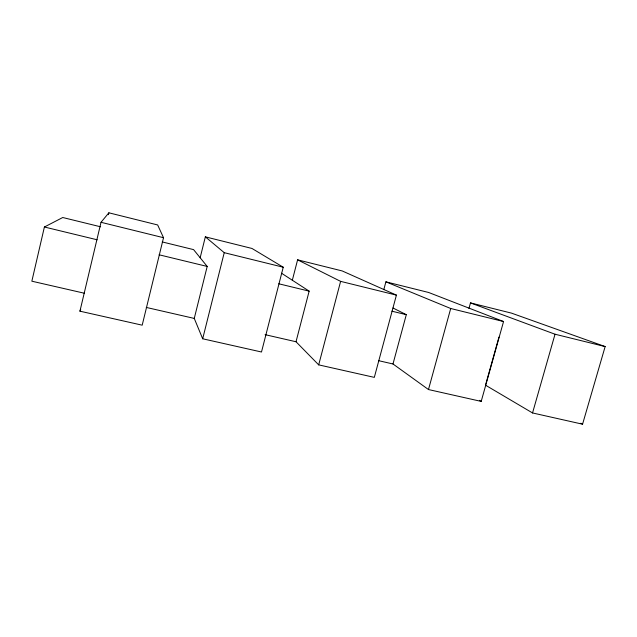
<?xml version="1.0" encoding="UTF-8"?>
<svg xmlns="http://www.w3.org/2000/svg" width="637" height="637" viewBox="0 0 637 637"><rect width="100%" height="100%" fill="white"/><g stroke="black" fill="none" stroke-linecap="round" stroke-linejoin="round"><path stroke-width="0.96" d="M100.622 226.804L62.745 217.512L44.399 227.003L31.85 281.196L84.482 293.259M79.936 311.182L101.02 222.297L108.871 212.806L157.657 224.957L163.518 237.705L142.194 325.181L79.936 311.182L80.716 309.367M108.425 214.669L108.871 212.806M200.161 257.754L205.345 236.845L251.981 248.462L283.242 267.222L261.496 352.006L202.685 338.78L194.261 318.42L207.192 266.441L193.584 249.624L162.244 241.933M202.685 338.78L224.232 252.674L205.345 236.845M292.335 280.232L297.598 259.832L342.22 270.948L396.413 295.122L374.325 377.375L318.691 364.866L296.014 341.75L265.088 334.656M296.014 341.75L309.152 291.141L281.522 273.225M318.691 364.866L340.612 281.363L297.598 259.832M383.864 289.421L385.895 281.833L428.637 292.479L503.556 321.534L481.198 401.406L428.478 389.549L392.989 363.974L378.617 360.677M392.989 363.974L406.302 314.678L392.989 307.997M428.478 389.549L450.709 308.507L385.895 281.833M468.951 308.475L470.488 302.909L511.471 313.117L605.15 346.576L582.568 424.194L532.54 412.951L485.505 385.178M485.768 384.238L498.954 337.124M532.54 412.951L555.026 334.218L470.488 302.909M146.271 307.424L194.261 318.42M44.399 227.003L97.166 239.791M159.099 254.792L207.192 266.441M278.751 283.776L309.152 291.141M391.898 311.19L406.302 314.678M101.02 222.297L163.518 237.705M224.232 252.674L283.242 267.222M340.612 281.363L396.413 295.122M450.709 308.507L503.556 321.534M555.026 334.218L605.15 346.576M580.833 423.239L582.568 424.194M479.542 400.339L481.198 401.406"/></g></svg>
